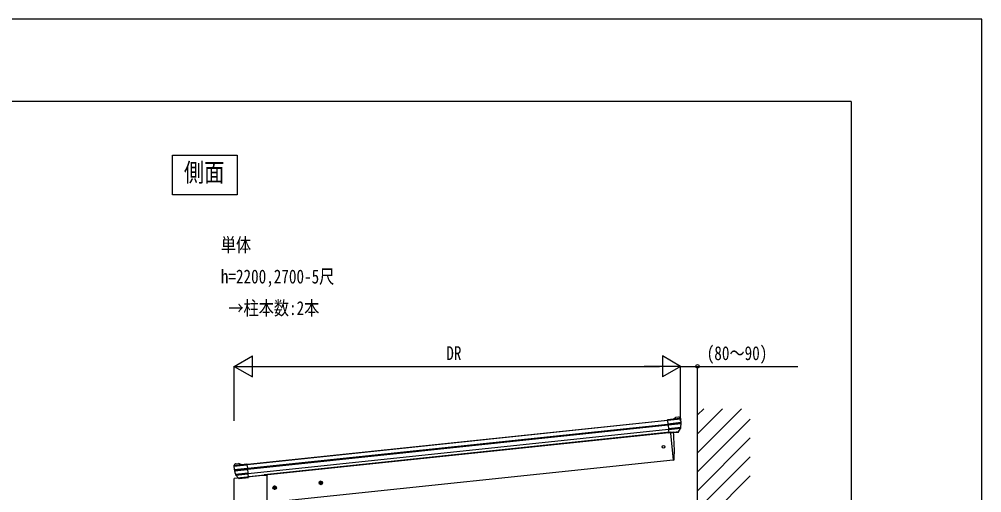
# Model space of a CAD drawing. Units: millimetres, scale not verified. Extents: x -8410 to 8410, y -5940 to 5940.
# Drawn here: x 3842 to 8410, y 3694 to 5940 of the extents above; entities that cross this region are included whole.
import ezdxf
from ezdxf.enums import TextEntityAlignment as Align

# ---------------------------------------------------------------- set-up
doc = ezdxf.new("R2010")
doc.units = ezdxf.units.MM
doc.header["$LTSCALE"] = 30
for name, color, linetype in [('0-1_USER1', 3, 'Continuous'), ('0-3_YKK_13', 4, 'Continuous'), ('0-4_YKK_A1', 4, 'Continuous'), ('0-5_YKK_D', 6, 'Continuous'), ('0-6_YKK_ZWAK', 7, 'Continuous')]:
    doc.layers.add(name, color=color, linetype=linetype)
doc.styles.add('ＭＳ ゴシック', font='')
doc.styles.get('ＭＳ ゴシック').set_extended_font_data('MS Gothic')

msp = doc.modelspace()

# ---------------------------------------------------------------- linework, layer by layer
at = {"layer": '0-3_YKK_13'}
for p, q in [((6945.34, 4043.37), (6918.82, 4040.59)), ((6918.87, 4040.06), (6918.82, 4040.59)), ((6980.86, 4046.58), (6918.87, 4040.06)), ((6919.18, 4037.08), (6919.23, 4036.61)), ((6981.89, 4043.19), (6919.23, 4036.61)), ((6919.23, 4036.61), (6920.97, 4020.06)), ((6982.95, 4026.57), (6920.97, 4020.06)), ((6920.97, 4020.06), (6921.22, 4017.72)), ((6982.98, 4024.21), (6921.22, 4017.72)), ((6982.99, 4020.83), (6921.57, 4014.37)), ((6980.78, 4046.65), (6945.38, 4042.93)), ((6971.65, 4052.17), (6958.17, 4050.76)), ((6975.32, 4051.09), (6980.63, 4046.79)), ((6981.89, 4043.19), (6981.84, 4043.67)), ((6921.22, 4017.72), (6921.57, 4014.37)), ((6921.57, 4014.37), (6923.32, 3997.73)), ((6982.18, 4003.92), (6923.32, 3997.73)), ((6982.18, 4003.91), (6923.32, 3997.73)), ((6923.32, 3997.73), (6923.79, 3993.25)), ((6923.32, 3997.73), (6923.32, 3997.73)), ((6981, 3999.27), (6923.79, 3993.25)), ((6923.79, 3993.25), (6925.45, 3977.43)), ((6971.59, 3982.28), (6925.45, 3977.43)), ((6925.45, 3977.43), (6925.61, 3975.94)), ((6969.15, 3980.52), (6925.61, 3975.94)), ((6932.57, 3976.67), (6945.95, 3849.37)), ((6971.46, 3982.05), (6971.59, 3982.28)), ((6971.59, 3982.28), (6981, 3999.27)), ((6981, 3999.27), (6981.58, 4000.3)), ((6982.18, 4003.91), (6982.18, 4003.92)), ((6945.95, 3849.37), (6948, 3849.66)), ((4860.57, 3820.23), (4860.52, 3820.71)), ((4860.57, 3820.23), (4923.23, 3826.82)), ((4860.87, 3823.76), (4922.87, 3830.27)), ((4860.93, 3823.85), (4896.33, 3827.57)), ((4865.36, 3829.32), (4861.06, 3824.01)), ((4863, 3803.75), (4924.97, 3810.27)), ((4863.45, 3801.44), (4925.21, 3807.93)), ((4864.14, 3798.13), (4925.56, 3804.59)), ((4868.72, 3831.15), (4882.2, 3832.56)), ((4896.29, 3828.01), (4922.81, 3830.8)), ((4922.87, 3830.27), (4922.81, 3830.8)), ((4923.18, 3827.29), (4923.23, 3826.82)), ((4923.23, 3826.82), (4924.97, 3810.27)), ((4924.97, 3810.27), (4925.21, 3807.93)), ((4925.21, 3807.93), (4925.56, 3804.59)), ((4925.56, 3804.59), (4927.31, 3787.94)), ((4868.46, 3781.75), (4927.31, 3787.94)), ((4868.46, 3781.76), (4927.31, 3787.94)), ((4868.46, 3781.75), (4868.46, 3781.76)), ((4870.57, 3777.45), (4869.79, 3778.35)), ((4870.57, 3777.45), (4927.78, 3783.46)), ((4883.31, 3762.8), (4870.57, 3777.45)), ((4883.31, 3762.8), (4929.45, 3767.65)), ((4883.49, 3762.59), (4883.31, 3762.8)), ((4886.07, 3761.58), (4929.6, 3766.15)), ((4927.31, 3787.94), (4927.78, 3783.46)), ((4927.31, 3787.94), (4927.31, 3787.94)), ((4927.78, 3783.46), (4929.45, 3767.65)), ((4929.45, 3767.65), (4929.6, 3766.15))]:
    msp.add_line(p, q, dxfattribs=at)
for points in [[(6981.72, 4044.77), (6981.84, 4043.67), (6919.18, 4037.08), (6918.87, 4040.06)], [(6945.38, 4042.93), (6945.34, 4043.37), (6956.94, 4050.34)], [(6932.57, 3976.67), (6932.05, 3981.65), (6946.47, 3983.16)], [(4860.41, 3821.81), (4860.52, 3820.71), (4923.18, 3827.29), (4922.87, 3830.27)], [(4896.33, 3827.57), (4896.29, 3828.01), (4883.49, 3832.42)]]:
    msp.add_lwpolyline(points, dxfattribs=at)
msp.add_circle((6899.16, 3911.92), 6.5, dxfattribs=at)
for centre, radius, start, end in [((6958.48, 4047.77), 3, 96, 121), ((6972.17, 4047.2), 5, 51, 96), ((6978.74, 4044.46), 3, 47.00829, 51), ((6978.74, 4044.46), 3, 44.91872, 47.00829), ((6978.74, 4044.46), 3, 6.00886, 44.90986), ((6780.99, 4022.08), 202, 1.27412, 6), ((6780.99, 4022.08), 202, 354.84216, 359.64598), ((6781, 4022.08), 202, 0.60468, 1.27412), ((6780.99, 4022.08), 202, 359.64598, 0.60468), ((6051.35, 3889.58), 900, 357.63919, 5.96818), ((6968.84, 3983.5), 3, 276, 331), ((6978.95, 4001.76), 3, 331, 354.13916), ((6780.99, 4022.08), 202, 354.13916, 354.83996), ((6947.59, 3852.63), 3, 278, 357.63919), ((4863.39, 3822.12), 3, 147.09014, 185.99114), ((5061.47, 3841.35), 202, 186, 190.72588), ((4863.39, 3822.12), 3, 144.99171, 147.08128), ((4863.39, 3822.12), 3, 141, 144.99171), ((5061.47, 3841.35), 202, 190.72588, 191.39532), ((5061.47, 3841.35), 202, 191.39532, 192.35402), ((5061.47, 3841.35), 202, 192.35402, 197.15784), ((4869.24, 3826.17), 5, 96, 141), ((4882.52, 3829.58), 3, 71, 96), ((5061.47, 3841.35), 202, 197.16004, 197.86084), ((4872.06, 3780.31), 3, 197.86084, 221), ((4885.75, 3764.56), 3, 221, 276)]:
    msp.add_arc(centre, radius, start, end, dxfattribs=at)
at = {"layer": '0-4_YKK_A1'}
for p, q in [((7060.99, 1146.8), (7060.99, 4291.31)), ((7060.99, 4062.99), (7090.47, 4092.47)), ((7060.99, 3973.19), (7180.28, 4092.47)), ((7060.99, 3883.38), (7270.08, 4092.47)), ((4925.01, 3829.02), (6919.02, 4038.6)), ((4925.05, 3828.59), (6919.07, 4038.17)), ((4926.99, 3810.12), (6921.01, 4019.7)), ((7060.99, 3793.58), (7310.99, 4043.58)), ((4927.43, 3805.94), (6921.45, 4015.52)), ((4929.52, 3786.08), (6923.54, 3995.66)), ((6925.3, 3978.93), (4931.28, 3769.35)), ((6932.05, 3981.65), (5004.21, 3779.02)), ((7060.99, 3703.78), (7310.99, 3953.78)), ((6945.95, 3849.37), (5018.11, 3646.75)), ((7060.99, 3613.98), (7310.99, 3863.98)), ((4998.61, 3775.8), (4863.11, 3761.56)), ((4863.11, 1146.38), (4863.11, 3761.56)), ((5004.21, 3779.02), (5004.55, 3775.8)), ((5272.83, 3748.44), (5266.75, 3744.03)), ((5274.66, 3731.03), (5272.57, 3750.92)), ((5279.68, 3745.39), (5272.83, 3748.44)), ((7060.99, 3524.17), (7310.99, 3774.17)), ((5064.76, 3719.02), (5044.87, 3716.93)), ((5054.03, 3725.44), (5047.96, 3721.03)), ((5047.96, 3721.03), (5048.74, 3713.57)), ((5048.74, 3713.57), (5055.6, 3710.51)), ((5055.86, 3708.03), (5053.77, 3727.92)), ((5060.89, 3722.39), (5054.03, 3725.44)), ((5283.56, 3742.02), (5263.67, 3739.93)), ((5266.75, 3744.03), (5267.54, 3736.56)), ((5267.54, 3736.56), (5274.39, 3733.51))]:
    msp.add_line(p, q, dxfattribs=at)
msp.add_lwpolyline([(4570.18, 5295.91), (4877.05, 5295.91), (4877.05, 5106.62), (4570.18, 5106.62)], close=True, dxfattribs=at)
for points in [[(5018.61, 1146.3), (5018.61, 3775.8), (4998.61, 3775.8)], [(5274.39, 3733.51), (5280.47, 3737.92), (5279.68, 3745.39)], [(5055.6, 3710.51), (5061.67, 3714.92), (5060.89, 3722.39)]]:
    msp.add_lwpolyline(points, dxfattribs=at)
for centre, radius in [((5273.61, 3740.97), 8.5), ((5273.61, 3740.97), 7.7), ((5273.61, 3740.97), 6.5), ((5054.82, 3717.98), 8.5), ((5054.82, 3717.98), 7.7), ((5054.82, 3717.98), 6.5)]:
    msp.add_circle(centre, radius, dxfattribs=at)
at = {"layer": '0-5_YKK_D'}
for p, q in [((4862.61, 4293.39), (4949.21, 4343.39)), ((4949.21, 4243.39), (4949.21, 4343.39)), ((6980.99, 4293.39), (6894.39, 4343.39)), ((6894.39, 4343.39), (6894.39, 4243.39)), ((4862.61, 4035.21), (4862.61, 4294.39)), ((6980.99, 4035.21), (6980.99, 4294.39)), ((6980.99, 4035.21), (6980.99, 4294.39)), ((7060.99, 4195.24), (7060.99, 4294.39)), ((4862.61, 4293.39), (4949.21, 4243.39)), ((4862.61, 4293.39), (5035.82, 4293.39)), ((4962.61, 4293.39), (6880.99, 4293.39)), ((6980.99, 4293.39), (6807.79, 4293.39)), ((6980.99, 4293.39), (6894.39, 4243.39))]:
    msp.add_line(p, q, dxfattribs=at)
msp.add_lwpolyline([(6980.99, 4293.39), (7060.99, 4293.39), (7537.39, 4293.39)], dxfattribs=at)
msp.add_circle((7060.99, 4293.39), 8.5, dxfattribs=at)
at = {"layer": '0-6_YKK_ZWAK'}
for q in [(-7809.96, 5550), (7790.04, -5050)]:
    msp.add_line((7790.04, 5550), q, dxfattribs=at)
msp.add_lwpolyline([(-8410, -5940), (8410, -5940), (8410, 5940), (-8410, 5940)], close=True, dxfattribs=at)

# ---------------------------------------------------------------- texts
at = {"layer": '0-1_USER1', "style": 'ＭＳ ゴシック', "width": 0.8}
for s, height, p in [('側面', 87.98, (4624, 5143)), ('単体', 65.98, (4799, 4817)), ('h=2200,2700-5尺', 65.98, (4799, 4667)), (' →柱本数:2本', 65.98, (4799, 4517))]:
    msp.add_text(s, height=height, dxfattribs=at).set_placement(p, align=Align.BOTTOM_LEFT)
at = {"layer": '0-5_YKK_D', "style": 'ＭＳ ゴシック', "width": 0.8}
for s, p in [('DR', (5869, 4303.39)), ('(80～90)', (7104.99, 4303.39))]:
    msp.add_text(s, height=65.98, dxfattribs=at).set_placement(p, align=Align.BOTTOM_LEFT)

doc.saveas('drawing.dxf')
